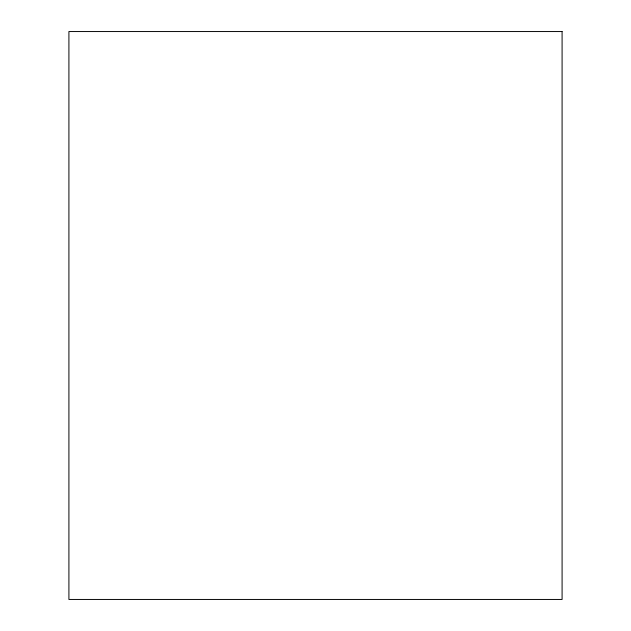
<?xml version="1.0" encoding="UTF-8"?>
<svg xmlns="http://www.w3.org/2000/svg" width="631" height="631" viewBox="0 0 631 631"><rect width="100%" height="100%" fill="white"/><g stroke="black" fill="none" stroke-linecap="round" stroke-linejoin="round"><path stroke-width="0.95" d="M562.087 31.55L68.913 31.55L68.913 599.45L562.087 599.45L562.087 31.55"/></g></svg>
